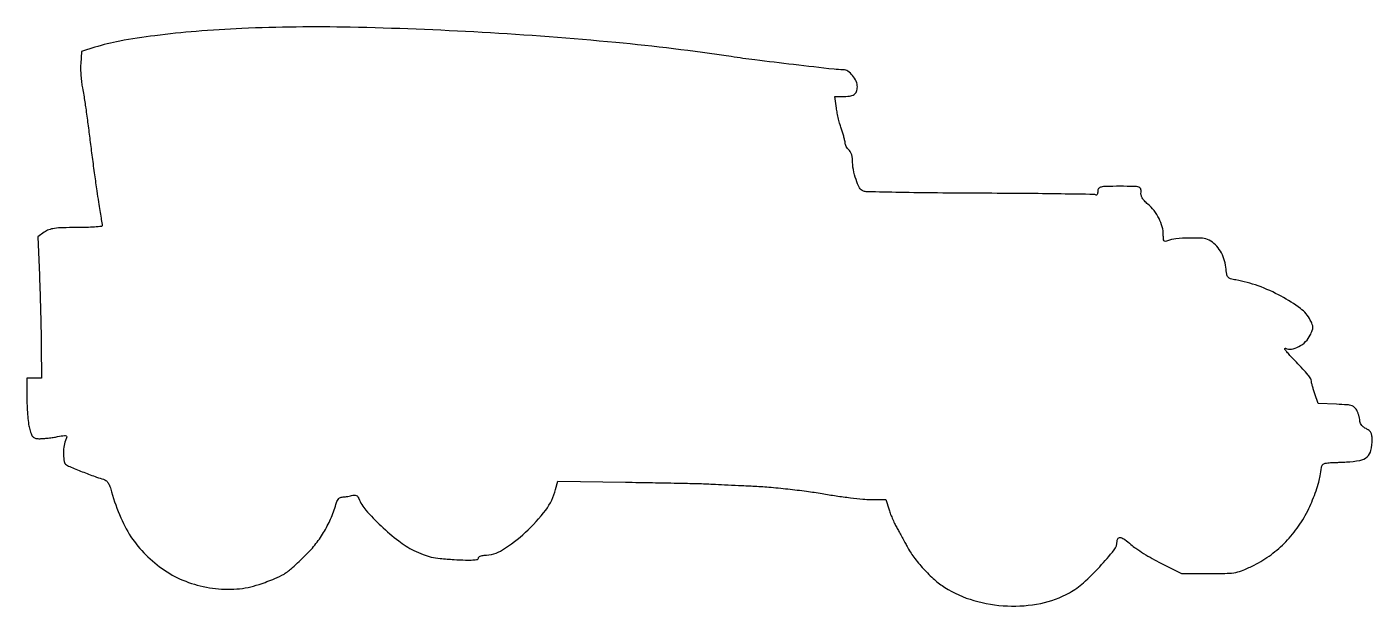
# Model space of a CAD drawing. Extents: x 0 to 554, y 0 to 239.
import ezdxf

# ---------------------------------------------------------------- set-up
doc = ezdxf.new("R2010")
doc.units = 0

msp = doc.modelspace()

# ---------------------------------------------------------------- linework, layer by layer
msp.add_lwpolyline([(88.5, 237.989183, 0.008929), (69.755335, 236.818177, 0.011696), (52.687227, 235.042878, 0.0129), (38.26447, 232.821327, 0.032869), (28, 230.262147), (22.5, 228.5), (22.1681, 223.5, 0.021731), (22.116129, 221.223618, 0.012734), (22.241765, 218.5, 0.012722), (22.506747, 215.776914, 0.02108), (22.884947, 213.5, -0.013612), (23.410888, 210.601982, -0.00239), (24.225267, 205.121875, -0.00259), (25.116581, 198.683711, -0.002324), (25.975033, 192, 0.001845), (26.864368, 185.02296, 0.001594), (27.848605, 177.703125, 0.001604), (28.783342, 171.072757, 0.004666), (29.486588, 166.5, -0.001018), (30.051527, 162.996908, -0.001507), (30.531272, 159.923438, -0.000663), (30.929644, 157.296499, -0.030105), (30.978402, 156.75, -0.396354), (30.710813, 156.44853, -0.004835), (27.881189, 156.220313, -0.011066), (24.46561, 156.053913, -0.006637), (20.40437, 156, 0.006524), (14.672271, 155.9252, 0.028867), (11.311137, 155.642826, 0.049569), (9.019561, 155.080607, 0.06976), (7.15437, 154.112075), (4.5, 152.224151), (5.150334, 136.362075, -0.00228), (5.406769, 129.323523, -0.001525), (5.638909, 121.267297, -0.001535), (5.816091, 113.458383, -0.003023), (5.900334, 107.25), (6, 94), (3, 94), (0, 94), (0, 85.36602, 0.011852), (0.085088, 81.776905, 0.011249), (0.340247, 78.132628, 0.011271), (0.710992, 74.921314, 0.038422), (1.158288, 72.86602, 0.022448), (1.915899, 70.69662, 0.11486), (2.641649, 69.65733, 0.144603), (3.664243, 69.169312, 0.043061), (5.408288, 69.043551, 0.017643), (6.887313, 69.116627, 0.008002), (8.816316, 69.311447, 0.007912), (10.846487, 69.581991, 0.010747), (12.668534, 69.89438, -0.006254), (15.425765, 70.39265, -0.157763), (16.174744, 70.282003, -0.355786), (16.399505, 69.788727, -0.026812), (15.918534, 68.285729, 0.05644), (15.206308, 65.502924, 0.042779), (15.041464, 62.353511, 0.042597), (15.369302, 59.596494, 0.200859), (16.25, 58.309017, 0.046775), (18.190055, 57.296703, 0.003903), (23.461934, 55.193211, 0.004922), (28.71708, 53.203172, 0.028503), (31.555105, 52.340293, -0.115474), (32.561028, 51.83172, -0.074828), (33.427884, 50.850093, -0.053374), (34.194096, 49.331797, -0.022925), (34.897992, 47.170679, 0.0345), (38.673403, 36.429645, 0.049719), (43.555359, 27.626281, 0.052707), (49.830115, 20.340892, 0.046022), (57.764992, 14.150804, 0.057676), (66.536376, 9.856328, 0.051235), (76.414236, 7.463229, 0.05195), (86.426338, 7.147722, 0.063664), (95.59345, 9.000837, 0.011713), (102.127532, 11.386276, 0.047083), (105.918487, 13.300354, 0.044348), (109.392167, 15.942705, 0.009604), (114.87355, 21.133167, 0.033), (119.048132, 25.821749, 0.033185), (122.561052, 31.010392, 0.032872), (125.385154, 36.666555, 0.031074), (127.504537, 42.75, -0.064783), (127.871177, 43.611195, -0.066164), (128.44391, 44.343074, -0.072839), (129.127043, 44.840348, -0.119487), (129.817388, 45.013655, 0.025279), (130.620296, 45.060809, 0.011503), (131.663101, 45.199489, 0.011356), (132.757987, 45.396383, 0.015309), (133.737849, 45.627108, -0.050157), (134.812988, 45.802423, -0.114258), (135.61943, 45.667211, -0.129485), (136.221431, 45.208438, -0.074051), (136.67378, 44.407733, 0.089349), (139.574563, 39.618939, 0.022837), (145.90069, 33.075628, 0.024154), (153.106672, 26.903063, 0.050678), (159.354152, 22.997186, 0.020245), (163.214685, 21.287129, 0.038696), (166.45339, 20.288308, 0.031911), (170.194292, 19.692303, 0.009787), (175.901887, 19.26561, 0.006043), (180.6594, 19.061097, 0.022287), (183.667417, 19.102287, 0.03038), (185.561057, 19.3287, 0.362497), (186, 19.854587, -0.191962), (186.174367, 20.292022, -0.087915), (186.676699, 20.663535, -0.067744), (187.42201, 20.91561, -0.04775), (188.303656, 21, 0.142675), (195.869176, 23.203687, 0.044445), (205.342089, 30.490728, 0.044842), (213.656324, 39.658157, 0.098658), (217.756686, 48.139461), (218.627842, 51.5), (246.563921, 51.102213, -0.000582), (257.628031, 50.931783, -0.000757), (267.762527, 50.748521, -0.000563), (276.257229, 50.572471, -0.006912), (279.5, 50.456747, 0.00048), (282.309784, 50.320263, 0.000097), (287.290625, 50.084084, 0.000103), (293.082009, 49.811795, 0.000096), (299, 49.535915, -0.009728), (305.564323, 49.103057, -0.005825), (313.345703, 48.346283, -0.00583), (321.076022, 47.412133, -0.010085), (327.474734, 46.431381, 0.006555), (333.273526, 45.500627, 0.006401), (339.140731, 44.714218, 0.006326), (344.308933, 44.154985, 0.023788), (347.564674, 44), (353.679881, 44), (355.039479, 39.75, 0.016037), (355.708738, 37.868145, 0.010189), (356.602018, 35.720312, 0.010233), (357.565861, 33.646022, 0.018628), (358.449538, 32, -0.004894), (359.378687, 30.377809, -0.002698), (360.484423, 28.377491, -0.00269), (361.583884, 26.336895, -0.004314), (362.497435, 24.582947, 0.044793), (365.20336, 20.277352, 0.023691), (369.260344, 15.441024, 0.023654), (373.796318, 10.970474, 0.041329), (378, 7.786588, 0.07123), (389.991026, 2.382871, 0.05964), (403.775352, 0.129602, 0.060411), (417.513939, 1.200374, 0.077958), (429.367597, 5.58189, 0.055309), (435.118471, 9.688923, 0.023803), (441.840036, 16.315314, 0.018734), (447.718294, 23.189393, 0.169085), (449, 26.871158, -0.192727), (449.451861, 27.999894, -0.267567), (450.473806, 28.300785, -0.099571), (452.214693, 27.491745, -0.025188), (454.6457, 25.510206, 0.03239), (456.701292, 23.883344, 0.011199), (459.864674, 21.800194, 0.011073), (463.463071, 19.653962, 0.012634), (467, 17.76565), (475.5, 13.5), (487, 13.5, 0.006226), (494.256959, 13.590373, 0.040722), (497.877193, 13.976674, 0.054195), (500.949384, 14.913521, 0.015897), (505.427016, 17, 0.041812), (512.355304, 21.261392, 0.04178), (518.479936, 26.617034, 0.041259), (523.695587, 32.984318, 0.038714), (527.920398, 40.254148, 0.015761), (529.491676, 43.796139, 0.013461), (530.927009, 47.619968, 0.013669), (532.043649, 51.168925, 0.037102), (532.575801, 53.75, -0.010859), (533.089918, 57.131759, -0.125431), (533.635385, 58.3462, -0.185824), (534.620437, 58.925522, -0.029851), (536.878831, 59.162372, 0.000014), (538.483903, 59.234387, 0.000009), (540.317532, 59.31674, 0.000009), (542.092351, 59.396517, 0.000018), (543.5, 59.459867, 0.034489), (548.942325, 60.082783, 0.136645), (551.938654, 61.54692, 0.159412), (553.4899, 64.203577, 0.052089), (553.986345, 68.771439, 0.037681), (553.867719, 70.435819, 0.091969), (553.471076, 71.594185, 0.102799), (552.718283, 72.455612, 0.055103), (551.5, 73.181954, -0.054643), (550.543862, 73.750816, -0.054753), (549.734375, 74.512953, -0.060062), (549.182716, 75.343791, -0.117071), (549, 76.113462, 0.045779), (548.920825, 76.976397, 0.019181), (548.664385, 78.115961, 0.018786), (548.294917, 79.322002, 0.023176), (547.857482, 80.413448, 0.079432), (546.929685, 81.811029, 0.128609), (545.735867, 82.576894, 0.061353), (543.719918, 82.968843, 0.007664), (539.261383, 83.210501), (531.807803, 83.5), (530.418958, 87.5, -0.00819), (529.886125, 89.119754, -0.009489), (529.433663, 90.678835, -0.008651), (529.099382, 92.00921, -0.054145), (529.015056, 92.704545, 0.139349), (528.703879, 93.749555, 0.031778), (527.605663, 95.25622, 0.013993), (525.417004, 97.744701, 0.001489), (520.147887, 103.374204, -0.011514), (518.859938, 104.806762, -0.038239), (518.111239, 105.827554, -0.243624), (518.08241, 106.194302, -0.438797), (518.337184, 106.285661, 0.166615), (520.747195, 105.915278, 0.07751), (523.774896, 106.960519, 0.071038), (526.622366, 109.032138, 0.08947), (528.517549, 111.678224, 0.0221), (529.341154, 113.632371, 0.088086), (529.571726, 114.906981, 0.093615), (529.342448, 116.142782, 0.026787), (528.537806, 117.926891, 0.114947), (524.497716, 122.664129, 0.035523), (516.52594, 127.714973, 0.035255), (507.048671, 131.984322, 0.04621), (497.877644, 134.428139, -0.029957), (495.709936, 134.931038, -0.154011), (494.699881, 135.612427, -0.123882), (494.148648, 136.829783, -0.016612), (493.737605, 139.635603, 0.050792), (492.965868, 143.191123, 0.058582), (491.51322, 146.339702, 0.061963), (489.456589, 148.91934, 0.069675), (486.903601, 150.799747, 0.109909), (484.164302, 151.577885, 0.018773), (478.714488, 151.688492, 0.020701), (473.197789, 151.364602, 0.072432), (469.75, 150.503857, -0.075726), (468.849868, 150.285394, -0.267293), (468.330491, 150.527019, -0.136079), (468.061605, 151.281176, -0.018), (468, 152.991882, 0.066594), (467.556148, 156.30962, 0.049929), (466.236509, 159.755228, 0.04845), (464.203634, 162.980781, 0.053076), (461.642309, 165.647524, -0.030067), (460.242746, 166.976734, -0.059623), (459.339971, 168.209846, -0.07511), (458.884007, 169.410607, -0.086029), (458.833331, 170.635901, 0.11911), (458.688096, 171.990575, 0.245603), (457.926407, 172.693386, 0.062464), (456.030078, 172.958257, 0.003503), (450.071566, 173, 0.004319), (444.49135, 172.951795, 0.051525), (442.351444, 172.693256, 0.176299), (441.379154, 172.067021, 0.163838), (441, 170.940983, -0.041436), (440.937609, 170.189415, -0.08987), (440.742384, 169.646018, -0.167213), (440.454358, 169.3958, -0.238759), (440.123008, 169.423977, 0.135225), (439.360769, 169.647091, 0.00024), (425.881561, 169.855421, 0.001763), (410.714758, 170.029068, 0.001088), (392.873008, 170.131602, -0.001469), (374.952888, 170.248247, -0.002297), (359.53112, 170.464784, -0.000618), (346.090508, 170.731887, -0.082598), (344.488252, 171.033274, -0.184364), (342.926498, 172.390335, -0.038758), (341.447381, 175.76298, -0.038897), (340.363745, 179.868336, -0.04511), (340, 183.891906, 0.046573), (339.889145, 185.079439, 0.041006), (339.559375, 186.279731, 0.043193), (339.075334, 187.317513, 0.089064), (338.5, 188, -0.054513), (337.9227, 188.596366, -0.041788), (337.427731, 189.357298, -0.042865), (337.081905, 190.158434, -0.073851), (336.956107, 190.872445, 0.046825), (336.849635, 191.751421, 0.010933), (336.502037, 193.196906, 0.011179), (336.026524, 194.849226, 0.01076), (335.471972, 196.5, -0.018156), (334.873424, 198.373048, -0.00977), (334.265421, 200.720312, -0.009717), (333.73829, 203.140199, -0.015038), (333.387034, 205.25), (332.742339, 210), (335.789382, 210, 0.03124), (338.826808, 210.189962, 0.109922), (340.658977, 210.846083, 0.160984), (341.651076, 212.051279, 0.092636), (342, 213.918427, 0.104374), (341.506915, 216.254803, 0.067404), (340.054912, 218.619928, 0.070253), (338.121419, 220.404343, 0.152203), (336.211045, 221.00149, -0.028169), (332.388367, 221.220363, -0.000767), (315.761584, 223.141781, -0.001691), (299.813258, 225.06431, -0.006645), (290, 226.4136, 0.014031), (242.556764, 232.22425, 0.009107), (187.451049, 236.398003, 0.009154), (133.175929, 238.520007, 0.016327)], format="xyb", close=True)

doc.saveas('drawing.dxf')
